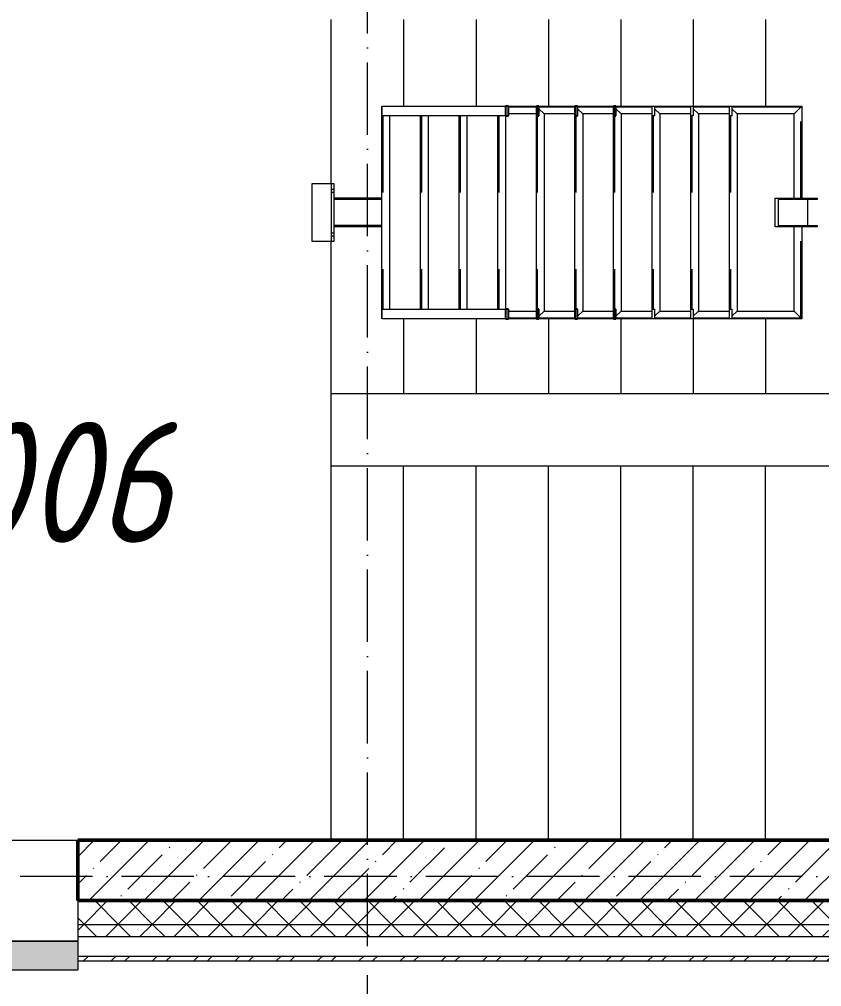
# Model space of a CAD drawing. Header units: millimetres. Extents: x 2294 to 908349, y -83289 to 219220.
# Drawn here: x 171892 to 175216, y 60850 to 64856 of the extents above; entities that cross this region are included whole.
import ezdxf

# ---------------------------------------------------------------- set-up
doc = ezdxf.new("R2010")
doc.units = ezdxf.units.MM
doc.linetypes.add('50_200_ШТРИХ_1Т_ш5_п1_п1_', pattern=[700, 500, -100, 0, -100])
doc.linetypes.add('Штрих', pattern=[635, 317.5, -317.5])
for name, color, linetype, lineweight in [('A-FLOR-____-OTLN', 7, 'Continuous', 9), ('A-GENM-____-HDLN', 7, 'Штрих', 9), ('A-GENM-____-MCUT', 7, 'Continuous', 25), ('A-GENM-____-OTLN', 7, 'Continuous', 9), ('A-GLAZ-____-OTLN', 7, 'Continuous', 9), ('A-WALL-____-MCUT', 7, 'Continuous', 13), ('A-WALL-____-MCUT-1', 7, 'Continuous', 9), ('A-WALL-____-MCUT-2', 7, 'Continuous', 50), ('A-WALL-____-OTLN', 7, 'Continuous', 9), ('A-WALL-____-PATT-1', 7, 'Continuous', 9), ('A-WALL-FNSH-MCUT-1', 7, 'Continuous', 9), ('S-GRID-____-OTLN-1', 7, '50_200_ШТРИХ_1Т_ш5_п1_п1_', 9), ('S-STRS-____-OTLN-1', 7, 'Continuous', 9), ('Марки помещений', 7, 'Continuous', 9)]:
    doc.layers.add(name, color=color, linetype=linetype, lineweight=lineweight)
doc.layers.add('A-GLAZ-____-OTLN-1', color=7, linetype='Continuous', lineweight=9, true_color=0xc0c0c0)
doc.styles.add('ISOCPEUR_I_2', font='isocpeui.ttf', dxfattribs={"width": 0.85, "height": 2.3})
pattern_1 = [(45, (165583.51, 6025.28), (-70.71068, 70.71068), []), (135, (165583.51, 6025.28), (-70.71068, -70.71068), [])]

# ---------------------------------------------------------------- blocks, each defined once
blk = doc.blocks.new('3osi')
at = {"layer": 'S-GRID-____-OTLN-1', "color": 251, "ltscale": 0.6, "true_color": 0x636466}
for p, q in [((173333.5, 58916.9), (173333.5, 96918.1)), ((269657.9, 61306.3), (160914.7, 61306.3))]:
    blk.add_line(p, q, dxfattribs=at)
blk = doc.blocks.new('ОМ_Нижняя опорная пятка - ОМ_Нижняя опорная пятка-19082064-АР1_План отверстий 3 этажа в осях 1-64_Ю-ЯЯ')
at = {"layer": 'A-GENM-____-OTLN'}
for p, q in [((-96, 10), (-96, 0)), ((-84, 10), (-84, 0)), ((84, 10), (84, 0)), ((96, 10), (96, 0))]:
    blk.add_line(p, q, dxfattribs=at)
blk = doc.blocks.new('ОМ_Труба_ГОСТ 8639-82 - ОМ_Труба_ГОСТ 8639-82-26350154-АР1_План отверстий 3 этажа в осях 1-64_Ю-ЯЯ')
at = {"layer": 'A-GENM-____-OTLN'}
for p, q in [((9439.1, 57971), (9439.1, 58091)), ((9439.1, 58091), (9614.1, 58091)), ((9614.1, 58085), (9451.2, 58085)), ((9451.2, 58085), (9451.2, 57977)), ((9574, 58085), (9574, 57977)), ((9614.1, 58091), (9614.1, 58085)), ((9451.2, 57977), (9614.1, 57977)), ((9614.1, 57977), (9614.1, 57971)), ((9614.1, 57971), (9439.1, 57971))]:
    blk.add_line(p, q, dxfattribs=at)
blk = doc.blocks.new('ОМ_Уголок_ГОСТ 8509-93 - ОМ_Уголок_ГОСТ 8509-93-26349651-АР1_План отверстий 3 этажа в осях 1-64_Ю-ЯЯ')
at = {"layer": 'A-GENM-____-HDLN'}
for p, q in [((4, -4), (380, -4)), ((500, -4), (876, -4))]:
    blk.add_line(p, q, dxfattribs=at)
at = {"layer": 'A-GENM-____-OTLN'}
for p, q in [((380, 0), (0, 0)), ((32, -32), (0, 0)), ((32, -32), (380, -32)), ((880, 0), (500, 0)), ((500, -32), (848, -32)), ((880, 0), (848, -32))]:
    blk.add_line(p, q, dxfattribs=at)
blk = doc.blocks.new('ОМ_Уголок_ГОСТ 8509-93 - ОМ_Уголок_ГОСТ 8509-93-V149-АР1_План отверстий 3 этажа в осях 1-64_Ю-ЯЯ')
at = {"layer": 'A-GENM-____-HDLN'}
blk.add_line((40, -4), (840, -4), dxfattribs=at)
at = {"layer": 'A-GENM-____-OTLN'}
for p, q in [((32, -32), (10, -10)), ((32, -32), (848, -32)), ((840, 0), (40, 0)), ((870, -10), (848, -32))]:
    blk.add_line(p, q, dxfattribs=at)
blk = doc.blocks.new('ОМ_Уголок_ГОСТ 8509-93 - ОМ_Уголок_ГОСТ 8509-93-19082047-АР1_План отверстий 3 этажа в осях 1-64_Ю-ЯЯ')
at = {"layer": 'A-GENM-____-HDLN'}
blk.add_line((10, -4), (296, -4), dxfattribs=at)
at = {"layer": 'A-GENM-____-OTLN'}
for p, q in [((300, 0), (10, 0)), ((32, -32), (10, -10)), ((32, -32), (268, -32)), ((300, 0), (268, -32))]:
    blk.add_line(p, q, dxfattribs=at)
blk = doc.blocks.new('ОМ_Уголок_ГОСТ 8509-93 - ОМ_Уголок_ГОСТ 8509-93-V150-АР1_План отверстий 3 этажа в осях 1-64_Ю-ЯЯ')
at = {"layer": 'A-GENM-____-HDLN'}
blk.add_line((4, -4), (290, -4), dxfattribs=at)
at = {"layer": 'A-GENM-____-OTLN'}
for p, q in [((290, 0), (0, 0)), ((32, -32), (0, 0)), ((32, -32), (268, -32)), ((290, -10), (268, -32))]:
    blk.add_line(p, q, dxfattribs=at)
blk = doc.blocks.new('ОМ_Уголок_ГОСТ 8509-93 - ОМ_Уголок_ГОСТ 8509-93-V151-АР1_План отверстий 3 этажа в осях 1-64_Ю-ЯЯ')
at = {"layer": 'A-GENM-____-HDLN'}
blk.add_line((10, -4), (160, -4), dxfattribs=at)
at = {"layer": 'A-GENM-____-OTLN'}
for p, q in [((160, 0), (10, 0)), ((32, -32), (10, -10)), ((32, -32), (160, -32))]:
    blk.add_line(p, q, dxfattribs=at)
blk = doc.blocks.new('ОМ_Уголок_ГОСТ 8509-93 - ОМ_Уголок_ГОСТ 8509-93-V152-АР1_План отверстий 3 этажа в осях 1-64_Ю-ЯЯ')
at = {"layer": 'A-GENM-____-HDLN'}
blk.add_line((140, -4), (290, -4), dxfattribs=at)
at = {"layer": 'A-GENM-____-OTLN'}
for p, q in [((290, 0), (140, 0)), ((140, -32), (268, -32)), ((290, -10), (268, -32))]:
    blk.add_line(p, q, dxfattribs=at)
blk = doc.blocks.new('ОМ_Уголок_ГОСТ 8509-93 - ОМ_Уголок_ГОСТ 8509-93-V153-АР1_План отверстий 3 этажа в осях 1-64_Ю-ЯЯ')
at = {"layer": 'A-GENM-____-HDLN'}
blk.add_line((40, -4), (840, -4), dxfattribs=at)
at = {"layer": 'A-GENM-____-OTLN'}
for p, q in [((840, 0), (40, 0)), ((40, -32), (840, -32))]:
    blk.add_line(p, q, dxfattribs=at)
blk = doc.blocks.new('ОМ_Уголок_ГОСТ 8509-93 - ОМ_Уголок_ГОСТ 8509-93-V154-АР1_План отверстий 3 этажа в осях 1-64_Ю-ЯЯ')
at = {"layer": 'A-GENM-____-HDLN'}
blk.add_line((44.3, -4), (160, -4), dxfattribs=at)
at = {"layer": 'A-GENM-____-OTLN'}
for p, q in [((160, 0), (44.3, 0)), ((44.3, -32), (160, -32))]:
    blk.add_line(p, q, dxfattribs=at)
blk = doc.blocks.new('ОМ_Уголок_ГОСТ 8509-93 - ОМ_Уголок_ГОСТ 8509-93-V155-АР1_План отверстий 3 этажа в осях 1-64_Ю-ЯЯ')
at = {"layer": 'A-GENM-____-HDLN'}
blk.add_line((140, -4), (255.7, -4), dxfattribs=at)
at = {"layer": 'A-GENM-____-OTLN'}
for p, q in [((255.7, 0), (140, 0)), ((140, -32), (255.7, -32))]:
    blk.add_line(p, q, dxfattribs=at)
blk = doc.blocks.new('ОМ_Уголок_ГОСТ 8509-93 - ОМ_Уголок_ГОСТ 8509-93-V156-АР1_План отверстий 3 этажа в осях 1-64_Ю-ЯЯ')
at = {"layer": 'A-GENM-____-HDLN'}
blk.add_line((40, -4), (840, -4), dxfattribs=at)
at = {"layer": 'A-GENM-____-OTLN'}
for p, q in [((880, 0), (0, 0)), ((1.3, -1.3), (0, 0)), ((40, -32), (840, -32)), ((880, 0), (878.7, -1.3))]:
    blk.add_line(p, q, dxfattribs=at)
blk = doc.blocks.new('ОМ_Труба_ГОСТ 8639-82 - ОМ_Труба_ГОСТ 8639-82-26527904-АР1_План отверстий 3 этажа в осях 1-64_Ю-ЯЯ')
at = {"layer": 'A-GENM-____-HDLN'}
for p, q in [((7810, 58085), (7611.5, 58085)), ((7810, 57977), (7611.5, 57977))]:
    blk.add_line(p, q, dxfattribs=at)
at = {"layer": 'A-GENM-____-OTLN'}
for p, q in [((7810, 58091), (7611.5, 58091)), ((7810, 57971), (7611.5, 57971))]:
    blk.add_line(p, q, dxfattribs=at)
blk = doc.blocks.new('ОМ_Уголок_ГОСТ 8510-86 - ОМ_Уголок_ГОСТ 8510-86-19082066-АР1_План отверстий 3 этажа в осях 1-64_Ю-ЯЯ')
at = {"layer": 'A-GENM-____-OTLN'}
for p, q in [((0, 0), (0, -90)), ((240, 0), (0, 0)), ((0, -10), (240, -10)), ((240, -90), (240, 0)), ((0, -90), (240, -90))]:
    blk.add_line(p, q, dxfattribs=at)
blk = doc.blocks.new('ОМ_Полоса_Трапеция прямоугольная_Прокат_ГОСТ 103-2006 - ОМ_Полоса_Трапеция прямоугольная_Прокат_ГОСТ 103-2006-19082130-АР1_План отверстий 3 этажа в осях 1-64_Ю-ЯЯ')
at = {"layer": 'A-GENM-____-OTLN'}
for p, q in [((9250, 58471), (9260, 58471)), ((9250, 58431), (9250, 58471)), ((9260, 58471), (9260, 58431)), ((9260, 58431), (9250, 58431))]:
    blk.add_line(p, q, dxfattribs=at)
blk = doc.blocks.new('ОМ_Полоса_Трапеция прямоугольная_Прокат_ГОСТ 103-2006 - ОМ_Полоса_Трапеция прямоугольная_Прокат_ГОСТ 103-2006-V157-АР1_План отверстий 3 этажа в осях 1-64_Ю-ЯЯ')
at = {"layer": 'A-GENM-____-MCUT'}
for p, q in [((8780, 58471), (8770, 58471)), ((8770, 58471), (8770, 58431)), ((8780, 58431), (8780, 58471)), ((8770, 58431), (8780, 58431))]:
    blk.add_line(p, q, dxfattribs=at)
blk = doc.blocks.new('ОМ_Полоса_Трапеция прямоугольная_Прокат_ГОСТ 103-2006 - ОМ_Полоса_Трапеция прямоугольная_Прокат_ГОСТ 103-2006-V158-АР1_План отверстий 3 этажа в осях 1-64_Ю-ЯЯ')
at = {"layer": 'A-GENM-____-MCUT'}
for p, q in [((8620, 58471), (8610, 58471)), ((8610, 58471), (8610, 58431)), ((8620, 58431), (8620, 58471)), ((8610, 58431), (8620, 58431))]:
    blk.add_line(p, q, dxfattribs=at)
blk = doc.blocks.new('ОМ_Полоса_Трапеция прямоугольная_Прокат_ГОСТ 103-2006 - ОМ_Полоса_Трапеция прямоугольная_Прокат_ГОСТ 103-2006-V159-АР1_План отверстий 3 этажа в осях 1-64_Ю-ЯЯ')
at = {"layer": 'A-GENM-____-MCUT'}
for p, q in [((8460, 58471), (8450, 58471)), ((8450, 58471), (8450, 58431)), ((8460, 58431), (8460, 58471)), ((8450, 58431), (8460, 58431))]:
    blk.add_line(p, q, dxfattribs=at)
blk = doc.blocks.new('ОМ_Полоса_Прокат_ГОСТ 103-2006 - ОМ_Полоса_Прокат_ГОСТ 103-2006-20723456-АР1_План отверстий 3 этажа в осях 1-64_Ю-ЯЯ')
at = {"layer": 'A-GENM-____-MCUT'}
for p, q in [((8334.3, 58471), (8322.8, 58471)), ((8322.8, 58471), (8322.8, 58431)), ((8334.3, 58431), (8334.3, 58471)), ((8322.8, 58431), (8334.3, 58431))]:
    blk.add_line(p, q, dxfattribs=at)
at = {"layer": 'A-GENM-____-OTLN'}
for p, q in [((7811.3, 58431), (7811.3, 58471)), ((7811.3, 58471), (8322.8, 58471)), ((8322.8, 58431), (7811.3, 58431))]:
    blk.add_line(p, q, dxfattribs=at)
blk = doc.blocks.new('ОМ_Полоса_Трапеция прямоугольная_Прокат_ГОСТ 103-2006 - ОМ_Полоса_Трапеция прямоугольная_Прокат_ГОСТ 103-2006-19082170-АР1_План отверстий 3 этажа в осях 1-64_Ю-ЯЯ')
at = {"layer": 'A-GENM-____-OTLN'}
for p, q in [((9250, 57631), (9260, 57631)), ((9250, 57591), (9250, 57631)), ((9260, 57631), (9260, 57591)), ((9260, 57591), (9250, 57591))]:
    blk.add_line(p, q, dxfattribs=at)
blk = doc.blocks.new('ОМ_Полоса_Трапеция прямоугольная_Прокат_ГОСТ 103-2006 - ОМ_Полоса_Трапеция прямоугольная_Прокат_ГОСТ 103-2006-V160-АР1_План отверстий 3 этажа в осях 1-64_Ю-ЯЯ')
at = {"layer": 'A-GENM-____-MCUT'}
for p, q in [((8780, 57631), (8770, 57631)), ((8770, 57631), (8770, 57591)), ((8780, 57591), (8780, 57631)), ((8770, 57591), (8780, 57591))]:
    blk.add_line(p, q, dxfattribs=at)
blk = doc.blocks.new('ОМ_Полоса_Трапеция прямоугольная_Прокат_ГОСТ 103-2006 - ОМ_Полоса_Трапеция прямоугольная_Прокат_ГОСТ 103-2006-V161-АР1_План отверстий 3 этажа в осях 1-64_Ю-ЯЯ')
at = {"layer": 'A-GENM-____-MCUT'}
for p, q in [((8620, 57631), (8610, 57631)), ((8610, 57631), (8610, 57591)), ((8620, 57591), (8620, 57631)), ((8610, 57591), (8620, 57591))]:
    blk.add_line(p, q, dxfattribs=at)
blk = doc.blocks.new('ОМ_Полоса_Трапеция прямоугольная_Прокат_ГОСТ 103-2006 - ОМ_Полоса_Трапеция прямоугольная_Прокат_ГОСТ 103-2006-V162-АР1_План отверстий 3 этажа в осях 1-64_Ю-ЯЯ')
at = {"layer": 'A-GENM-____-MCUT'}
for p, q in [((8460, 57631), (8450, 57631)), ((8450, 57631), (8450, 57591)), ((8460, 57591), (8460, 57631)), ((8450, 57591), (8460, 57591))]:
    blk.add_line(p, q, dxfattribs=at)
blk = doc.blocks.new('ОМ_Полоса_Прокат_ГОСТ 103-2006 - ОМ_Полоса_Прокат_ГОСТ 103-2006-20723498-АР1_План отверстий 3 этажа в осях 1-64_Ю-ЯЯ')
at = {"layer": 'A-GENM-____-MCUT'}
for p, q in [((8334.3, 57631), (8322.8, 57631)), ((8322.8, 57631), (8322.8, 57591)), ((8334.3, 57591), (8334.3, 57631)), ((8322.8, 57591), (8334.3, 57591))]:
    blk.add_line(p, q, dxfattribs=at)
at = {"layer": 'A-GENM-____-OTLN'}
for p, q in [((7811.3, 57591), (7811.3, 57631)), ((7811.3, 57631), (8322.8, 57631)), ((8322.8, 57591), (7811.3, 57591))]:
    blk.add_line(p, q, dxfattribs=at)
blk = doc.blocks.new('Отлив_СКБ - Отлив витража_120_НВФ-31885283-АР1_План отверстий 3 этажа в осях 1-64_Ю-ЯЯ')
at = {"layer": 'A-GLAZ-____-OTLN-1'}
for points in [[(426.9, -2), (1000, -2), (1000, 0), (0, 0), (0, -2)], [(426.9, -120), (1000, -120), (1000, -2), (0, -2), (0, -120)]]:
    blk.add_hatch(color=256, dxfattribs=at).paths.add_polyline_path(points, flags=0)
at = {"layer": 'A-GLAZ-____-OTLN'}
for p, q in [((0, 0), (1000, 0)), ((1000, -2), (0, -2)), ((0, -120), (0, -83)), ((0, -120), (1000, -120)), ((1000, -83), (1000, -120))]:
    blk.add_line(p, q, dxfattribs=at)
blk = doc.blocks.new('3floor')
at = {"layer": 'A-WALL-____-PATT-1'}
h = blk.add_hatch(dxfattribs=at)
h.set_pattern_fill('FP_12', color=256, style=0, pattern_type=2)
h.set_pattern_definition([(45, (165583.5, 6025.28), (-114.04925, 114.04925), []), (45, (165697.56, 6025.28), (-114.04925, 114.04925), [201.612, -40.322, 3.353, -36.97])])
h.paths.add_polyline_path([(178633.5, 61206.3), (178633.5, 61456.3), (172133.5, 61456.3), (172133.5, 61206.3), (177941.7, 61206.3)], flags=0)
h.paths.add_polyline_path([(171133.5, 61206.3), (171133.5, 61456.3), (170883.5, 61456.3), (170883.5, 61206.3)], flags=0)
h = blk.add_hatch(dxfattribs=at)
h.set_pattern_fill('FP_4', color=256, style=0, pattern_type=2)
h.set_pattern_definition(pattern_1)
h.paths.add_polyline_path([(239803, 61106.3), (239883.5, 61106.3), (239883.5, 61206.3), (233533.5, 61206.3), (233533.5, 61106.3), (236268.1, 61106.3)], flags=0)
h.paths.add_polyline_path([(229198.2, 61106.3), (229583.5, 61106.3), (229583.5, 61200.3), (229508.5, 61200.3), (229508.5, 61206.3), (228558.5, 61206.3), (228558.5, 61200.3), (228483.5, 61200.3), (228483.5, 61106.3), (228833.5, 61106.3)], flags=0)
h.paths.add_polyline_path([(230965.7, 61106.3), (232533.5, 61106.3), (232533.5, 61206.3), (230658.5, 61206.3), (230658.5, 61200.3), (230583.5, 61200.3), (230583.5, 61106.3)], flags=0)
h.paths.add_polyline_path([(225558.5, 61106.3), (226683.5, 61106.3), (226683.5, 61200.3), (226608.5, 61200.3), (226608.5, 61206.3), (225558.5, 61206.3), (225558.5, 61200.3), (225483.5, 61200.3), (225483.5, 61106.3), (225489.5, 61106.3)], flags=0)
h.paths.add_polyline_path([(223683.5, 61106.3), (223683.5, 61200.3), (223608.5, 61200.3), (223608.5, 61206.3), (222558.5, 61206.3), (222558.5, 61200.3), (222483.5, 61200.3), (222483.5, 61106.3), (223012.1, 61106.3)], flags=0)
h.paths.add_polyline_path([(219558.5, 61106.3), (220683.5, 61106.3), (220683.5, 61200.3), (220608.5, 61200.3), (220608.5, 61206.3), (219558.5, 61206.3), (219558.5, 61200.3), (219483.5, 61200.3), (219483.5, 61106.3)], flags=0)
h.paths.add_polyline_path([(217608.5, 61106.3), (217683.5, 61106.3), (217683.5, 61200.3), (217608.5, 61200.3), (217608.5, 61206.3), (216558.5, 61206.3), (216558.5, 61200.3), (216483.5, 61200.3), (216483.5, 61106.3), (216825.9, 61106.3)], flags=0)
h.paths.add_polyline_path([(213833.5, 61106.3), (214683.5, 61106.3), (214683.5, 61200.3), (214608.5, 61200.3), (214608.5, 61206.3), (213558.5, 61206.3), (213558.5, 61200.3), (213483.5, 61200.3), (213483.5, 61106.3), (213558.5, 61106.3)], flags=0)
h.paths.add_polyline_path([(211523.6, 61106.3), (211683.5, 61106.3), (211683.5, 61200.3), (211608.5, 61200.3), (211608.5, 61206.3), (210008.5, 61206.3), (210008.5, 61200.3), (209933.5, 61200.3), (209933.5, 61106.3), (210639.8, 61106.3)], flags=0)
h.paths.add_polyline_path([(207988.6, 61106.3), (208133.5, 61106.3), (208133.5, 61200.3), (208058.5, 61200.3), (208058.5, 61206.3), (207008.5, 61206.3), (207008.5, 61200.3), (206933.5, 61200.3), (206933.5, 61106.3)], flags=0)
h.paths.add_polyline_path([(205133.5, 61106.3), (205133.5, 61200.3), (205058.5, 61200.3), (205058.5, 61206.3), (204008.5, 61206.3), (204008.5, 61200.3), (203933.5, 61200.3), (203933.5, 61106.3), (204453.7, 61106.3)], flags=0)
h.paths.add_polyline_path([(201802.5, 61106.3), (202133.5, 61106.3), (202133.5, 61200.3), (202058.5, 61200.3), (202058.5, 61206.3), (201008.5, 61206.3), (201008.5, 61200.3), (200933.5, 61200.3), (200933.5, 61106.3), (201360.6, 61106.3)], flags=0)
h.paths.add_polyline_path([(198008.5, 61106.3), (199133.5, 61106.3), (199133.5, 61200.3), (199058.5, 61200.3), (199058.5, 61206.3), (198008.5, 61206.3), (198008.5, 61200.3), (197933.5, 61200.3), (197933.5, 61106.3), (197939.5, 61106.3)], flags=0)
h.paths.add_polyline_path([(194933.5, 61106.3), (196133.5, 61106.3), (196133.5, 61200.3), (196058.5, 61200.3), (196058.5, 61206.3), (195008.5, 61206.3), (195008.5, 61200.3), (194933.5, 61200.3)], flags=0)
h.paths.add_polyline_path([(193133.5, 61106.3), (193133.5, 61200.3), (193058.5, 61200.3), (193058.5, 61206.3), (192008.5, 61206.3), (192008.5, 61200.3), (191933.5, 61200.3), (191933.5, 61106.3), (192965.2, 61106.3)], flags=0)
h.paths.add_polyline_path([(189008.5, 61106.3), (190133.5, 61106.3), (190133.5, 61200.3), (190058.5, 61200.3), (190058.5, 61206.3), (189008.5, 61206.3), (189008.5, 61200.3), (188933.5, 61200.3), (188933.5, 61106.3), (188939.5, 61106.3)], flags=0)
h.paths.add_polyline_path([(187133.5, 61106.3), (187133.5, 61200.3), (187058.5, 61200.3), (187058.5, 61206.3), (186008.5, 61206.3), (186008.5, 61200.3), (185933.5, 61200.3), (185933.5, 61106.3), (187058.5, 61106.3)], flags=0)
h.paths.add_polyline_path([(183783.5, 61106.3), (184133.5, 61106.3), (184133.5, 61200.3), (184058.5, 61200.3), (184058.5, 61206.3), (183008.5, 61206.3), (183008.5, 61200.3), (182933.5, 61200.3), (182933.5, 61106.3), (183283.5, 61106.3)], flags=0)
h.paths.add_polyline_path([(181933.5, 61106.3), (181933.5, 61200.3), (181858.5, 61200.3), (181858.5, 61206.3), (172133.5, 61206.3), (172133.5, 61106.3), (181476.7, 61106.3)], flags=0)
h.paths.add_polyline_path([(171133.5, 61106.3), (171133.5, 61206.3), (163133.5, 61206.3), (163133.5, 61106.3), (169104.4, 61106.3)], flags=0)
h = blk.add_hatch(dxfattribs=at)
h.set_pattern_fill('FP_4', color=256, style=0, pattern_type=2)
h.set_pattern_definition(pattern_1)
h.paths.add_polyline_path([(239883.5, 61056.3), (239883.5, 61106.3), (233533.5, 61106.3), (233533.5, 61056.3), (239803, 61056.3)], flags=0)
h.paths.add_polyline_path([(232533.5, 61056.3), (232533.5, 61106.3), (230583.5, 61106.3), (230583.5, 61056.3), (230965.7, 61056.3)], flags=0)
h.paths.add_polyline_path([(226683.5, 61056.3), (226683.5, 61106.3), (225483.5, 61106.3), (225483.5, 61056.3), (225663.3, 61056.3)], flags=0)
h.paths.add_polyline_path([(229198.2, 61056.3), (229583.5, 61056.3), (229583.5, 61106.3), (228483.5, 61106.3), (228483.5, 61056.3)], flags=0)
h.paths.add_polyline_path([(223012.1, 61056.3), (223683.5, 61056.3), (223683.5, 61106.3), (222483.5, 61106.3), (222483.5, 61056.3)], flags=0)
h.paths.add_polyline_path([(220683.5, 61056.3), (220683.5, 61106.3), (219483.5, 61106.3), (219483.5, 61056.3), (220360.9, 61056.3)], flags=0)
h.paths.add_polyline_path([(217683.5, 61056.3), (217683.5, 61106.3), (216483.5, 61106.3), (216483.5, 61056.3), (216825.9, 61056.3)], flags=0)
h.paths.add_polyline_path([(214683.5, 61056.3), (214683.5, 61106.3), (213483.5, 61106.3), (213483.5, 61056.3), (214174.7, 61056.3)], flags=0)
h.paths.add_polyline_path([(211683.5, 61056.3), (211683.5, 61106.3), (209933.5, 61106.3), (209933.5, 61056.3), (211523.6, 61056.3)], flags=0)
h.paths.add_polyline_path([(208133.5, 61056.3), (208133.5, 61106.3), (206933.5, 61106.3), (206933.5, 61056.3), (207988.6, 61056.3)], flags=0)
h.paths.add_polyline_path([(205133.5, 61056.3), (205133.5, 61106.3), (203933.5, 61106.3), (203933.5, 61056.3), (204453.7, 61056.3)], flags=0)
h.paths.add_polyline_path([(202133.5, 61056.3), (202133.5, 61106.3), (200933.5, 61106.3), (200933.5, 61056.3), (201802.5, 61056.3)], flags=0)
h.paths.add_polyline_path([(197933.5, 61056.3), (199133.5, 61056.3), (199133.5, 61106.3), (197933.5, 61106.3)], flags=0)
h.paths.add_polyline_path([(195616.4, 61056.3), (196133.5, 61056.3), (196133.5, 61106.3), (194933.5, 61106.3), (194933.5, 61056.3)], flags=0)
h.paths.add_polyline_path([(192965.2, 61056.3), (193133.5, 61056.3), (193133.5, 61106.3), (191933.5, 61106.3), (191933.5, 61056.3), (192081.4, 61056.3)], flags=0)
h.paths.add_polyline_path([(190133.5, 61056.3), (190133.5, 61106.3), (188933.5, 61106.3), (188933.5, 61056.3), (189430.2, 61056.3)], flags=0)
h.paths.add_polyline_path([(186779.1, 61056.3), (187133.5, 61056.3), (187133.5, 61106.3), (185933.5, 61106.3), (185933.5, 61056.3)], flags=0)
h.paths.add_polyline_path([(184127.9, 61056.3), (184133.5, 61056.3), (184133.5, 61106.3), (182933.5, 61106.3), (182933.5, 61056.3), (183244.1, 61056.3)], flags=0)
h.paths.add_polyline_path([(181476.7, 61056.3), (181933.5, 61056.3), (181933.5, 61106.3), (172133.5, 61106.3), (172133.5, 61056.3), (179709.2, 61056.3)], flags=0)
h.paths.add_polyline_path([(171133.5, 61056.3), (171133.5, 61106.3), (163033.5, 61106.3), (163033.5, 61056.3), (169104.4, 61056.3)], flags=0)
h = blk.add_hatch(dxfattribs=at)
h.set_pattern_fill('FP_6', color=256, style=0, pattern_type=2)
h.set_pattern_definition([(45, (165583.51, 6025.28), (-85.53659, 85.53659), []), (45, (165640.53, 6025.28), (-85.53659, 85.53659), [])])
h.paths.add_polyline_path([(210639.8, 60956.3), (210798.5, 60956.3), (210798.5, 60976.3), (209933.5, 60976.3), (209933.5, 60956.3)], flags=0)
h.paths.add_polyline_path([(208133.5, 60956.3), (208133.5, 60976.3), (206933.5, 60976.3), (206933.5, 60956.3), (207988.6, 60956.3)], flags=0)
h.paths.add_polyline_path([(205133.5, 60956.3), (205133.5, 60976.3), (203933.5, 60976.3), (203933.5, 60956.3), (204453.7, 60956.3)], flags=0)
h.paths.add_polyline_path([(202133.5, 60956.3), (202133.5, 60976.3), (200933.5, 60976.3), (200933.5, 60956.3), (201802.5, 60956.3)], flags=0)
h.paths.add_polyline_path([(199133.5, 60956.3), (199133.5, 60976.3), (197933.5, 60976.3), (197933.5, 60956.3), (198267.6, 60956.3)], flags=0)
h.paths.add_polyline_path([(195616.4, 60956.3), (196133.5, 60956.3), (196133.5, 60976.3), (194933.5, 60976.3), (194933.5, 60956.3)], flags=0)
h.paths.add_polyline_path([(192965.2, 60956.3), (193133.5, 60956.3), (193133.5, 60976.3), (191933.5, 60976.3), (191933.5, 60956.3), (192081.4, 60956.3)], flags=0)
h.paths.add_polyline_path([(188933.5, 60956.3), (190133.5, 60956.3), (190133.5, 60976.3), (188933.5, 60976.3)], flags=0)
h.paths.add_polyline_path([(185933.5, 60956.3), (187133.5, 60956.3), (187133.5, 60976.3), (185933.5, 60976.3)], flags=0)
h.paths.add_polyline_path([(182933.5, 60956.3), (184133.5, 60956.3), (184133.5, 60976.3), (182933.5, 60976.3)], flags=0)
h.paths.add_polyline_path([(181933.5, 60956.3), (181933.5, 60976.3), (172133.5, 60976.3), (172133.5, 60956.3), (181476.7, 60956.3)], flags=0)
h.paths.add_polyline_path([(171133.5, 60956.3), (171133.5, 60976.3), (162903.5, 60976.3), (162903.5, 60956.3), (169104.4, 60956.3)], flags=0)
at = {"layer": 'A-FLOR-____-OTLN'}
for p, q in [((173183.5, 64176.3), (173183.5, 64856.3)), ((173183.5, 61456.3), (173183.5, 63936.3))]:
    blk.add_line(p, q, dxfattribs=at)
at = {"layer": 'A-WALL-____-MCUT'}
for p, q in [((172133.5, 61206.3), (172133.5, 60976.3)), ((172133.5, 60976.3), (181933.5, 60976.3))]:
    blk.add_line(p, q, dxfattribs=at)
at = {"layer": 'A-WALL-____-MCUT-1'}
for p, q in [((181933.5, 61106.3), (172133.5, 61106.3)), ((181933.5, 61056.3), (172133.5, 61056.3))]:
    blk.add_line(p, q, dxfattribs=at)
at = {"layer": 'A-WALL-____-MCUT-2'}
for p, q in [((178633.5, 61456.3), (172133.5, 61456.3)), ((172133.5, 61456.3), (172133.5, 61206.3)), ((178633.5, 61206.3), (172133.5, 61206.3))]:
    blk.add_line(p, q, dxfattribs=at)
at = {"layer": 'A-WALL-____-OTLN'}
blk.add_line((171133.5, 61456.3), (172133.5, 61456.3), dxfattribs=at)
at = {"layer": 'A-WALL-FNSH-MCUT-1'}
for p, q in [((172133.5, 60976.3), (172133.5, 60976.3)), ((172133.5, 60976.3), (172133.5, 60956.3)), ((172133.5, 60956.3), (181933.5, 60956.3))]:
    blk.add_line(p, q, dxfattribs=at)
at = {"layer": 'S-STRS-____-OTLN-1'}
for p, q in [((173483.5, 64856.3), (173483.5, 64496.3)), ((173483.5, 64856.3), (173483.5, 64496.3)), ((173783.5, 64856.3), (173783.5, 64496.3)), ((173783.5, 64856.3), (173783.5, 64496.3)), ((174083.5, 64856.3), (174083.5, 64496.3)), ((174083.5, 64856.3), (174083.5, 64496.3)), ((174383.5, 64856.3), (174383.5, 64496.3)), ((174383.5, 64856.3), (174383.5, 64496.3)), ((174683.5, 64856.3), (174683.5, 64496.3)), ((174683.5, 64856.3), (174683.5, 64496.3)), ((174983.5, 64856.3), (174983.5, 64496.3)), ((174983.5, 64856.3), (174983.5, 64496.3)), ((173483.5, 63616.3), (173483.5, 63306.3)), ((173483.5, 63616.3), (173483.5, 63306.3)), ((173783.5, 63616.3), (173783.5, 63306.3)), ((173783.5, 63616.3), (173783.5, 63306.3)), ((174083.5, 63616.3), (174083.5, 63306.3)), ((174083.5, 63616.3), (174083.5, 63306.3)), ((174383.5, 63616.3), (174383.5, 63306.3)), ((174383.5, 63616.3), (174383.5, 63306.3)), ((174683.5, 63616.3), (174683.5, 63306.3)), ((174683.5, 63616.3), (174683.5, 63306.3)), ((174983.5, 63616.3), (174983.5, 63306.3)), ((174983.5, 63616.3), (174983.5, 63306.3)), ((173183.5, 63306.3), (173483.5, 63306.3)), ((173483.5, 63306.3), (173783.5, 63306.3)), ((173783.5, 63306.3), (174083.5, 63306.3)), ((174083.5, 63306.3), (174383.5, 63306.3)), ((174383.5, 63306.3), (174683.5, 63306.3)), ((174683.5, 63306.3), (174983.5, 63306.3)), ((174983.5, 63306.3), (175283.5, 63306.3)), ((173183.5, 61456.3), (173183.5, 63006.3)), ((173483.5, 63006.3), (173183.5, 63006.3)), ((173783.5, 63006.3), (173483.5, 63006.3)), ((173483.5, 61456.3), (173483.5, 63006.3)), ((173483.5, 61456.3), (173483.5, 63006.3)), ((174083.5, 63006.3), (173783.5, 63006.3)), ((173783.5, 61456.3), (173783.5, 63006.3)), ((173783.5, 61456.3), (173783.5, 63006.3)), ((174383.5, 63006.3), (174083.5, 63006.3)), ((174083.5, 61456.3), (174083.5, 63006.3)), ((174083.5, 61456.3), (174083.5, 63006.3)), ((174683.5, 63006.3), (174383.5, 63006.3)), ((174383.5, 61456.3), (174383.5, 63006.3)), ((174383.5, 61456.3), (174383.5, 63006.3)), ((174983.5, 63006.3), (174683.5, 63006.3)), ((174683.5, 61456.3), (174683.5, 63006.3)), ((174683.5, 61456.3), (174683.5, 63006.3)), ((175283.5, 63006.3), (174983.5, 63006.3)), ((174983.5, 61456.3), (174983.5, 63006.3)), ((174983.5, 61456.3), (174983.5, 63006.3))]:
    blk.add_line(p, q, dxfattribs=at)
at = {"layer": 'A-GENM-____-OTLN', "extrusion": (0, 0, -1)}
for name, p, rotation in [('ОМ_Уголок_ГОСТ 8509-93 - ОМ_Уголок_ГОСТ 8509-93-V156-АР1_План отверстий 3 этажа в осях 1-64_Ю-ЯЯ', (-173393.5, 64496.3), 269.9999999999989), ('ОМ_Уголок_ГОСТ 8509-93 - ОМ_Уголок_ГОСТ 8509-93-V149-АР1_План отверстий 3 этажа в осях 1-64_Ю-ЯЯ', (-174033.5, 64496.3), 269.9999999999989), ('ОМ_Уголок_ГОСТ 8509-93 - ОМ_Уголок_ГОСТ 8509-93-V149-АР1_План отверстий 3 этажа в осях 1-64_Ю-ЯЯ', (-174193.5, 64496.3), 269.9999999999989), ('ОМ_Уголок_ГОСТ 8509-93 - ОМ_Уголок_ГОСТ 8509-93-V149-АР1_План отверстий 3 этажа в осях 1-64_Ю-ЯЯ', (-174353.5, 64496.3), 269.9999999999989), ('ОМ_Уголок_ГОСТ 8509-93 - ОМ_Уголок_ГОСТ 8509-93-V149-АР1_План отверстий 3 этажа в осях 1-64_Ю-ЯЯ', (-174513.5, 64496.3), 269.9999999999989), ('ОМ_Уголок_ГОСТ 8509-93 - ОМ_Уголок_ГОСТ 8509-93-V149-АР1_План отверстий 3 этажа в осях 1-64_Ю-ЯЯ', (-174673.5, 64496.3), 269.9999999999989), ('ОМ_Уголок_ГОСТ 8509-93 - ОМ_Уголок_ГОСТ 8509-93-V149-АР1_План отверстий 3 этажа в осях 1-64_Ю-ЯЯ', (-174833.5, 64496.3), 269.9999999999989), ('ОМ_Уголок_ГОСТ 8509-93 - ОМ_Уголок_ГОСТ 8509-93-26349651-АР1_План отверстий 3 этажа в осях 1-64_Ю-ЯЯ', (-175133.5, 63616.3), 89.99999999999908), ('ОМ_Уголок_ГОСТ 8509-93 - ОМ_Уголок_ГОСТ 8509-93-V153-АР1_План отверстий 3 этажа в осях 1-64_Ю-ЯЯ', (-173553.5, 64496.3), 269.9999999999989), ('ОМ_Уголок_ГОСТ 8509-93 - ОМ_Уголок_ГОСТ 8509-93-V153-АР1_План отверстий 3 этажа в осях 1-64_Ю-ЯЯ', (-173713.5, 64496.3), 269.9999999999989), ('ОМ_Уголок_ГОСТ 8509-93 - ОМ_Уголок_ГОСТ 8509-93-V153-АР1_План отверстий 3 этажа в осях 1-64_Ю-ЯЯ', (-173873.5, 64496.3), 269.9999999999989), ('ОМ_Уголок_ГОСТ 8510-86 - ОМ_Уголок_ГОСТ 8510-86-19082066-АР1_План отверстий 3 этажа в осях 1-64_Ю-ЯЯ', (-173195, 63936.3), 89.99999999999918), ('ОМ_Уголок_ГОСТ 8509-93 - ОМ_Уголок_ГОСТ 8509-93-V154-АР1_План отверстий 3 этажа в осях 1-64_Ю-ЯЯ', (-173873.5, 63616.3), 180), ('ОМ_Уголок_ГОСТ 8509-93 - ОМ_Уголок_ГОСТ 8509-93-V151-АР1_План отверстий 3 этажа в осях 1-64_Ю-ЯЯ', (-174033.5, 63616.3), 180), ('ОМ_Уголок_ГОСТ 8509-93 - ОМ_Уголок_ГОСТ 8509-93-V151-АР1_План отверстий 3 этажа в осях 1-64_Ю-ЯЯ', (-174193.5, 63616.3), 180), ('ОМ_Уголок_ГОСТ 8509-93 - ОМ_Уголок_ГОСТ 8509-93-V151-АР1_План отверстий 3 этажа в осях 1-64_Ю-ЯЯ', (-174353.5, 63616.3), 180), ('ОМ_Уголок_ГОСТ 8509-93 - ОМ_Уголок_ГОСТ 8509-93-V151-АР1_План отверстий 3 этажа в осях 1-64_Ю-ЯЯ', (-174513.5, 63616.3), 180), ('ОМ_Уголок_ГОСТ 8509-93 - ОМ_Уголок_ГОСТ 8509-93-V151-АР1_План отверстий 3 этажа в осях 1-64_Ю-ЯЯ', (-174673.5, 63616.3), 180), ('ОМ_Уголок_ГОСТ 8509-93 - ОМ_Уголок_ГОСТ 8509-93-19082047-АР1_План отверстий 3 этажа в осях 1-64_Ю-ЯЯ', (-174833.5, 63616.3), 180)]:
    blk.add_blockref(name, p, dxfattribs=dict(at, rotation=rotation))
at = {"layer": 'A-GENM-____-OTLN'}
for name, p in [('ОМ_Полоса_Прокат_ГОСТ 103-2006 - ОМ_Полоса_Прокат_ГОСТ 103-2006-20723456-АР1_План отверстий 3 этажа в осях 1-64_Ю-ЯЯ', (165583.5, 6025.3)), ('ОМ_Полоса_Трапеция прямоугольная_Прокат_ГОСТ 103-2006 - ОМ_Полоса_Трапеция прямоугольная_Прокат_ГОСТ 103-2006-V159-АР1_План отверстий 3 этажа в осях 1-64_Ю-ЯЯ', (165583.5, 6025.3)), ('ОМ_Полоса_Трапеция прямоугольная_Прокат_ГОСТ 103-2006 - ОМ_Полоса_Трапеция прямоугольная_Прокат_ГОСТ 103-2006-V158-АР1_План отверстий 3 этажа в осях 1-64_Ю-ЯЯ', (165583.5, 6025.3)), ('ОМ_Полоса_Трапеция прямоугольная_Прокат_ГОСТ 103-2006 - ОМ_Полоса_Трапеция прямоугольная_Прокат_ГОСТ 103-2006-V157-АР1_План отверстий 3 этажа в осях 1-64_Ю-ЯЯ', (165583.5, 6025.3)), ('ОМ_Полоса_Трапеция прямоугольная_Прокат_ГОСТ 103-2006 - ОМ_Полоса_Трапеция прямоугольная_Прокат_ГОСТ 103-2006-19082130-АР1_План отверстий 3 этажа в осях 1-64_Ю-ЯЯ', (165263.5, 6025.3)), ('ОМ_Полоса_Трапеция прямоугольная_Прокат_ГОСТ 103-2006 - ОМ_Полоса_Трапеция прямоугольная_Прокат_ГОСТ 103-2006-19082130-АР1_План отверстий 3 этажа в осях 1-64_Ю-ЯЯ', (165423.5, 6025.3)), ('ОМ_Полоса_Трапеция прямоугольная_Прокат_ГОСТ 103-2006 - ОМ_Полоса_Трапеция прямоугольная_Прокат_ГОСТ 103-2006-19082130-АР1_План отверстий 3 этажа в осях 1-64_Ю-ЯЯ', (165583.5, 6025.3)), ('ОМ_Труба_ГОСТ 8639-82 - ОМ_Труба_ГОСТ 8639-82-26527904-АР1_План отверстий 3 этажа в осях 1-64_Ю-ЯЯ', (165583.5, 6025.3)), ('ОМ_Труба_ГОСТ 8639-82 - ОМ_Труба_ГОСТ 8639-82-26350154-АР1_План отверстий 3 этажа в осях 1-64_Ю-ЯЯ', (165583.5, 6025.3)), ('ОМ_Полоса_Прокат_ГОСТ 103-2006 - ОМ_Полоса_Прокат_ГОСТ 103-2006-20723498-АР1_План отверстий 3 этажа в осях 1-64_Ю-ЯЯ', (165583.5, 6025.3)), ('ОМ_Полоса_Трапеция прямоугольная_Прокат_ГОСТ 103-2006 - ОМ_Полоса_Трапеция прямоугольная_Прокат_ГОСТ 103-2006-V162-АР1_План отверстий 3 этажа в осях 1-64_Ю-ЯЯ', (165583.5, 6025.3)), ('ОМ_Полоса_Трапеция прямоугольная_Прокат_ГОСТ 103-2006 - ОМ_Полоса_Трапеция прямоугольная_Прокат_ГОСТ 103-2006-V161-АР1_План отверстий 3 этажа в осях 1-64_Ю-ЯЯ', (165583.5, 6025.3)), ('ОМ_Полоса_Трапеция прямоугольная_Прокат_ГОСТ 103-2006 - ОМ_Полоса_Трапеция прямоугольная_Прокат_ГОСТ 103-2006-V160-АР1_План отверстий 3 этажа в осях 1-64_Ю-ЯЯ', (165583.5, 6025.3)), ('ОМ_Полоса_Трапеция прямоугольная_Прокат_ГОСТ 103-2006 - ОМ_Полоса_Трапеция прямоугольная_Прокат_ГОСТ 103-2006-19082170-АР1_План отверстий 3 этажа в осях 1-64_Ю-ЯЯ', (165263.5, 6025.3)), ('ОМ_Полоса_Трапеция прямоугольная_Прокат_ГОСТ 103-2006 - ОМ_Полоса_Трапеция прямоугольная_Прокат_ГОСТ 103-2006-19082170-АР1_План отверстий 3 этажа в осях 1-64_Ю-ЯЯ', (165423.5, 6025.3)), ('ОМ_Полоса_Трапеция прямоугольная_Прокат_ГОСТ 103-2006 - ОМ_Полоса_Трапеция прямоугольная_Прокат_ГОСТ 103-2006-19082170-АР1_План отверстий 3 этажа в осях 1-64_Ю-ЯЯ', (165583.5, 6025.3))]:
    blk.add_blockref(name, p, dxfattribs=at)
at = {"layer": 'A-GENM-____-OTLN', "extrusion": (0, 0, -1)}
for name, p in [('ОМ_Уголок_ГОСТ 8509-93 - ОМ_Уголок_ГОСТ 8509-93-V155-АР1_План отверстий 3 этажа в осях 1-64_Ю-ЯЯ', (-174173.5, 64496.3)), ('ОМ_Уголок_ГОСТ 8509-93 - ОМ_Уголок_ГОСТ 8509-93-V152-АР1_План отверстий 3 этажа в осях 1-64_Ю-ЯЯ', (-174333.5, 64496.3)), ('ОМ_Уголок_ГОСТ 8509-93 - ОМ_Уголок_ГОСТ 8509-93-V152-АР1_План отверстий 3 этажа в осях 1-64_Ю-ЯЯ', (-174493.5, 64496.3)), ('ОМ_Уголок_ГОСТ 8509-93 - ОМ_Уголок_ГОСТ 8509-93-V152-АР1_План отверстий 3 этажа в осях 1-64_Ю-ЯЯ', (-174653.5, 64496.3)), ('ОМ_Уголок_ГОСТ 8509-93 - ОМ_Уголок_ГОСТ 8509-93-V152-АР1_План отверстий 3 этажа в осях 1-64_Ю-ЯЯ', (-174813.5, 64496.3)), ('ОМ_Уголок_ГОСТ 8509-93 - ОМ_Уголок_ГОСТ 8509-93-V152-АР1_План отверстий 3 этажа в осях 1-64_Ю-ЯЯ', (-174973.5, 64496.3)), ('ОМ_Уголок_ГОСТ 8509-93 - ОМ_Уголок_ГОСТ 8509-93-V150-АР1_План отверстий 3 этажа в осях 1-64_Ю-ЯЯ', (-175133.5, 64496.3))]:
    blk.add_blockref(name, p, dxfattribs=at)
at = {"layer": 'A-GENM-____-OTLN', "rotation": 90.00000000000084}
blk.add_blockref('ОМ_Нижняя опорная пятка - ОМ_Нижняя опорная пятка-19082064-АР1_План отверстий 3 этажа в осях 1-64_Ю-ЯЯ', (173195, 64056.3), dxfattribs=at)
at = {"layer": 'A-GLAZ-____-OTLN'}
blk.add_blockref('Отлив_СКБ - Отлив витража_120_НВФ-31885283-АР1_План отверстий 3 этажа в осях 1-64_Ю-ЯЯ', (171133.5, 61039.3), dxfattribs=at)
at = {"layer": 'Марки помещений', "insert": (171207.3, 63189), "char_height": 500, "width": 785.654, "attachment_point": 1, "style": 'ISOCPEUR_I_2'}
blk.add_mtext('3.006', dxfattribs=at)

msp = doc.modelspace()

# ---------------------------------------------------------------- block references
for name in ['3osi', '3floor']:
    msp.add_blockref(name, (0, 0))

doc.saveas('drawing.dxf')
